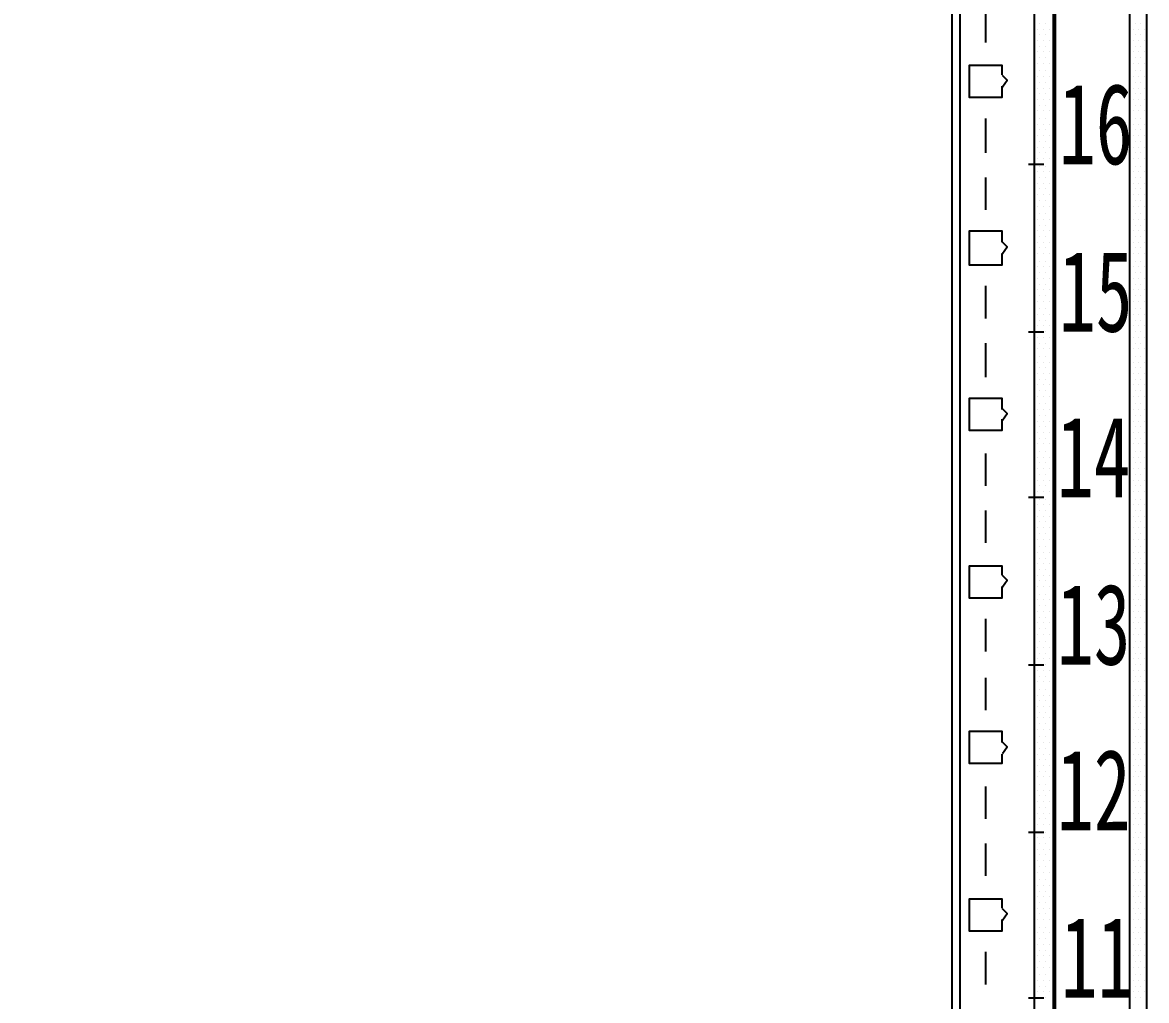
# Model space of a CAD drawing. Header units: metres. Extents: x 17 to 1264, y 17 to 859.
# Drawn here: x 245.3 to 330.3, y 224.6 to 298.6 of the extents above; entities that cross this region are included whole.
import ezdxf

# ---------------------------------------------------------------- set-up
doc = ezdxf.new("R2010")
doc.units = ezdxf.units.M
for name, color, linetype in [('LINES', 7, 'Continuous'), ('POLYLINES', 4, 'Continuous'), ('RECTS', 7, 'Continuous'), ('TEXTS', 3, 'Continuous')]:
    doc.layers.add(name, color=color, linetype=linetype)

msp = doc.modelspace()

# ---------------------------------------------------------------- linework, layer by layer
at = {"layer": 'LINES'}
for p, q in [((315.64, 98.64), (315.64, 693.94)), ((318.16, 299.52), (318.16, 297.07)), ((322.27, 298.51), (322.27, 298.51)), ((322.7, 298.51), (322.7, 298.51)), ((323.27, 298.51), (323.27, 298.51)), ((329.03, 298.51), (329.03, 298.51)), ((329.47, 298.51), (329.47, 298.51)), ((329.9, 298.51), (329.9, 298.51)), ((322.12, 298.08), (322.12, 298.08)), ((322.27, 297.65), (322.27, 297.65)), ((322.55, 298.08), (322.55, 298.08)), ((322.7, 297.65), (322.7, 297.65)), ((322.99, 298.08), (322.99, 298.08)), ((323.27, 297.65), (323.27, 297.65)), ((329.03, 297.65), (329.03, 297.65)), ((329.32, 298.08), (329.32, 298.08)), ((329.47, 297.65), (329.47, 297.65)), ((329.75, 298.08), (329.75, 298.08)), ((329.9, 297.65), (329.9, 297.65)), ((330.19, 298.08), (330.19, 298.08)), ((322.12, 297.22), (322.12, 297.22)), ((322.27, 296.78), (322.27, 296.78)), ((322.55, 297.22), (322.55, 297.22)), ((322.7, 296.78), (322.7, 296.78)), ((322.99, 297.22), (322.99, 297.22)), ((323.27, 296.78), (323.27, 296.78)), ((329.03, 296.78), (329.03, 296.78)), ((329.32, 297.22), (329.32, 297.22)), ((329.47, 296.78), (329.47, 296.78)), ((329.75, 297.22), (329.75, 297.22)), ((329.9, 296.78), (329.9, 296.78)), ((330.19, 297.22), (330.19, 297.22)), ((322.12, 296.35), (322.12, 296.35)), ((322.27, 295.92), (322.27, 295.92)), ((322.55, 296.35), (322.55, 296.35)), ((322.7, 295.92), (322.7, 295.92)), ((322.99, 296.35), (322.99, 296.35)), ((323.27, 295.92), (323.27, 295.92)), ((329.03, 295.92), (329.03, 295.92)), ((329.32, 296.35), (329.32, 296.35)), ((329.47, 295.92), (329.47, 295.92)), ((329.75, 296.35), (329.75, 296.35)), ((329.9, 295.92), (329.9, 295.92)), ((330.19, 296.35), (330.19, 296.35)), ((322.12, 295.49), (322.12, 295.49)), ((322.55, 295.49), (322.55, 295.49)), ((322.99, 295.49), (322.99, 295.49)), ((329.32, 295.49), (329.32, 295.49)), ((329.75, 295.49), (329.75, 295.49)), ((330.19, 295.49), (330.19, 295.49)), ((322.12, 294.48), (322.12, 294.48)), ((322.27, 294.91), (322.27, 294.91)), ((322.55, 294.48), (322.55, 294.48)), ((322.7, 294.91), (322.7, 294.91)), ((322.99, 294.48), (322.99, 294.48)), ((323.27, 294.91), (323.27, 294.91)), ((329.03, 294.91), (329.03, 294.91)), ((329.32, 294.48), (329.32, 294.48)), ((329.47, 294.91), (329.47, 294.91)), ((329.75, 294.48), (329.75, 294.48)), ((329.9, 294.91), (329.9, 294.91)), ((330.19, 294.48), (330.19, 294.48)), ((322.12, 293.62), (322.12, 293.62)), ((322.27, 294.05), (322.27, 294.05)), ((322.55, 293.62), (322.55, 293.62)), ((322.7, 294.05), (322.7, 294.05)), ((322.99, 293.62), (322.99, 293.62)), ((323.27, 294.05), (323.27, 294.05)), ((329.03, 294.05), (329.03, 294.05)), ((329.32, 293.62), (329.32, 293.62)), ((329.47, 294.05), (329.47, 294.05)), ((329.75, 293.62), (329.75, 293.62)), ((329.9, 294.05), (329.9, 294.05)), ((330.19, 293.62), (330.19, 293.62)), ((322.12, 292.75), (322.12, 292.75)), ((322.27, 293.18), (322.27, 293.18)), ((322.55, 292.75), (322.55, 292.75)), ((322.7, 293.18), (322.7, 293.18)), ((322.99, 292.75), (322.99, 292.75)), ((323.27, 293.18), (323.27, 293.18)), ((329.03, 293.18), (329.03, 293.18)), ((329.32, 292.75), (329.32, 292.75)), ((329.47, 293.18), (329.47, 293.18)), ((329.75, 292.75), (329.75, 292.75)), ((329.9, 293.18), (329.9, 293.18)), ((330.19, 292.75), (330.19, 292.75)), ((322.12, 291.89), (322.12, 291.89)), ((322.27, 292.32), (322.27, 292.32)), ((322.55, 291.89), (322.55, 291.89)), ((322.7, 292.32), (322.7, 292.32)), ((322.99, 291.89), (322.99, 291.89)), ((323.27, 292.32), (323.27, 292.32)), ((329.03, 292.32), (329.03, 292.32)), ((329.32, 291.89), (329.32, 291.89)), ((329.47, 292.32), (329.47, 292.32)), ((329.75, 291.89), (329.75, 291.89)), ((329.9, 292.32), (329.9, 292.32)), ((330.19, 291.89), (330.19, 291.89)), ((318.16, 291.31), (318.16, 288.72)), ((322.12, 290.88), (322.12, 290.88)), ((322.27, 291.31), (322.27, 291.31)), ((322.55, 290.88), (322.55, 290.88)), ((322.7, 291.31), (322.7, 291.31)), ((322.99, 290.88), (322.99, 290.88)), ((323.27, 291.31), (323.27, 291.31)), ((329.03, 291.31), (329.03, 291.31)), ((329.32, 290.88), (329.32, 290.88)), ((329.47, 291.31), (329.47, 291.31)), ((329.75, 290.88), (329.75, 290.88)), ((329.9, 291.31), (329.9, 291.31)), ((330.19, 290.88), (330.19, 290.88)), ((322.12, 290.02), (322.12, 290.02)), ((322.27, 290.45), (322.27, 290.45)), ((322.55, 290.02), (322.55, 290.02)), ((322.7, 290.45), (322.7, 290.45)), ((322.99, 290.02), (322.99, 290.02)), ((323.27, 290.45), (323.27, 290.45)), ((329.03, 290.45), (329.03, 290.45)), ((329.32, 290.02), (329.32, 290.02)), ((329.47, 290.45), (329.47, 290.45)), ((329.75, 290.02), (329.75, 290.02)), ((329.9, 290.45), (329.9, 290.45)), ((330.19, 290.02), (330.19, 290.02)), ((322.12, 289.15), (322.12, 289.15)), ((322.27, 289.58), (322.27, 289.58)), ((322.55, 289.15), (322.55, 289.15)), ((322.7, 289.58), (322.7, 289.58)), ((322.99, 289.15), (322.99, 289.15)), ((323.27, 289.58), (323.27, 289.58)), ((329.03, 289.58), (329.03, 289.58)), ((329.32, 289.15), (329.32, 289.15)), ((329.47, 289.58), (329.47, 289.58)), ((329.75, 289.15), (329.75, 289.15)), ((329.9, 289.58), (329.9, 289.58)), ((330.19, 289.15), (330.19, 289.15)), ((322.12, 288.29), (322.12, 288.29)), ((322.27, 288.72), (322.27, 288.72)), ((322.55, 288.29), (322.55, 288.29)), ((322.7, 288.72), (322.7, 288.72)), ((322.99, 288.29), (322.99, 288.29)), ((323.27, 288.72), (323.27, 288.72)), ((329.03, 288.72), (329.03, 288.72)), ((329.32, 288.29), (329.32, 288.29)), ((329.47, 288.72), (329.47, 288.72)), ((329.75, 288.29), (329.75, 288.29)), ((329.9, 288.72), (329.9, 288.72)), ((330.19, 288.29), (330.19, 288.29)), ((321.4, 287.86), (322.55, 287.86)), ((322.27, 287.71), (322.27, 287.71)), ((322.7, 287.71), (322.7, 287.71)), ((323.27, 287.71), (323.27, 287.71)), ((329.03, 287.71), (329.03, 287.71)), ((329.47, 287.71), (329.47, 287.71)), ((329.9, 287.71), (329.9, 287.71)), ((318.16, 286.85), (318.16, 284.4)), ((322.12, 287.28), (322.12, 287.28)), ((322.27, 286.85), (322.27, 286.85)), ((322.55, 287.28), (322.55, 287.28)), ((322.7, 286.85), (322.7, 286.85)), ((322.99, 287.28), (322.99, 287.28)), ((323.27, 286.85), (323.27, 286.85)), ((329.03, 286.85), (329.03, 286.85)), ((329.32, 287.28), (329.32, 287.28)), ((329.47, 286.85), (329.47, 286.85)), ((329.75, 287.28), (329.75, 287.28)), ((329.9, 286.85), (329.9, 286.85)), ((330.19, 287.28), (330.19, 287.28)), ((322.12, 286.42), (322.12, 286.42)), ((322.27, 285.98), (322.27, 285.98)), ((322.55, 286.42), (322.55, 286.42)), ((322.7, 285.98), (322.7, 285.98)), ((322.99, 286.42), (322.99, 286.42)), ((323.27, 285.98), (323.27, 285.98)), ((329.03, 285.98), (329.03, 285.98)), ((329.32, 286.42), (329.32, 286.42)), ((329.47, 285.98), (329.47, 285.98)), ((329.75, 286.42), (329.75, 286.42)), ((329.9, 285.98), (329.9, 285.98)), ((330.19, 286.42), (330.19, 286.42)), ((322.12, 285.55), (322.12, 285.55)), ((322.27, 285.12), (322.27, 285.12)), ((322.55, 285.55), (322.55, 285.55)), ((322.7, 285.12), (322.7, 285.12)), ((322.99, 285.55), (322.99, 285.55)), ((323.27, 285.12), (323.27, 285.12)), ((329.03, 285.12), (329.03, 285.12)), ((329.32, 285.55), (329.32, 285.55)), ((329.47, 285.12), (329.47, 285.12)), ((329.75, 285.55), (329.75, 285.55)), ((329.9, 285.12), (329.9, 285.12)), ((330.19, 285.55), (330.19, 285.55)), ((322.12, 284.69), (322.12, 284.69)), ((322.27, 284.11), (322.27, 284.11)), ((322.55, 284.69), (322.55, 284.69)), ((322.7, 284.11), (322.7, 284.11)), ((322.99, 284.69), (322.99, 284.69)), ((323.27, 284.11), (323.27, 284.11)), ((329.03, 284.11), (329.03, 284.11)), ((329.32, 284.69), (329.32, 284.69)), ((329.47, 284.11), (329.47, 284.11)), ((329.75, 284.69), (329.75, 284.69)), ((329.9, 284.11), (329.9, 284.11)), ((330.19, 284.69), (330.19, 284.69)), ((322.12, 283.68), (322.12, 283.68)), ((322.27, 283.25), (322.27, 283.25)), ((322.55, 283.68), (322.55, 283.68)), ((322.7, 283.25), (322.7, 283.25)), ((322.99, 283.68), (322.99, 283.68)), ((323.27, 283.25), (323.27, 283.25)), ((329.03, 283.25), (329.03, 283.25)), ((329.32, 283.68), (329.32, 283.68)), ((329.47, 283.25), (329.47, 283.25)), ((329.75, 283.68), (329.75, 283.68)), ((329.9, 283.25), (329.9, 283.25)), ((330.19, 283.68), (330.19, 283.68)), ((322.12, 282.82), (322.12, 282.82)), ((322.27, 282.38), (322.27, 282.38)), ((322.55, 282.82), (322.55, 282.82)), ((322.7, 282.38), (322.7, 282.38)), ((322.99, 282.82), (322.99, 282.82)), ((323.27, 282.38), (323.27, 282.38)), ((329.03, 282.38), (329.03, 282.38)), ((329.32, 282.82), (329.32, 282.82)), ((329.47, 282.38), (329.47, 282.38)), ((329.75, 282.82), (329.75, 282.82)), ((329.9, 282.38), (329.9, 282.38)), ((330.19, 282.82), (330.19, 282.82)), ((322.12, 281.95), (322.12, 281.95)), ((322.27, 281.52), (322.27, 281.52)), ((322.55, 281.95), (322.55, 281.95)), ((322.7, 281.52), (322.7, 281.52)), ((322.99, 281.95), (322.99, 281.95)), ((323.27, 281.52), (323.27, 281.52)), ((329.03, 281.52), (329.03, 281.52)), ((329.32, 281.95), (329.32, 281.95)), ((329.47, 281.52), (329.47, 281.52)), ((329.75, 281.95), (329.75, 281.95)), ((329.9, 281.52), (329.9, 281.52)), ((330.19, 281.95), (330.19, 281.95)), ((322.12, 281.09), (322.12, 281.09)), ((322.55, 281.09), (322.55, 281.09)), ((322.99, 281.09), (322.99, 281.09)), ((329.32, 281.09), (329.32, 281.09)), ((329.75, 281.09), (329.75, 281.09)), ((330.19, 281.09), (330.19, 281.09)), ((322.12, 280.08), (322.12, 280.08)), ((322.27, 280.51), (322.27, 280.51)), ((322.55, 280.08), (322.55, 280.08)), ((322.7, 280.51), (322.7, 280.51)), ((322.99, 280.08), (322.99, 280.08)), ((323.27, 280.51), (323.27, 280.51)), ((329.03, 280.51), (329.03, 280.51)), ((329.32, 280.08), (329.32, 280.08)), ((329.47, 280.51), (329.47, 280.51)), ((329.75, 280.08), (329.75, 280.08)), ((329.9, 280.51), (329.9, 280.51)), ((330.19, 280.08), (330.19, 280.08)), ((322.12, 279.22), (322.12, 279.22)), ((322.27, 279.65), (322.27, 279.65)), ((322.55, 279.22), (322.55, 279.22)), ((322.7, 279.65), (322.7, 279.65)), ((322.99, 279.22), (322.99, 279.22)), ((323.27, 279.65), (323.27, 279.65)), ((329.03, 279.65), (329.03, 279.65)), ((329.32, 279.22), (329.32, 279.22)), ((329.47, 279.65), (329.47, 279.65)), ((329.75, 279.22), (329.75, 279.22)), ((329.9, 279.65), (329.9, 279.65)), ((330.19, 279.22), (330.19, 279.22)), ((318.16, 278.64), (318.16, 276.19)), ((322.12, 278.35), (322.12, 278.35)), ((322.27, 278.78), (322.27, 278.78)), ((322.55, 278.35), (322.55, 278.35)), ((322.7, 278.78), (322.7, 278.78)), ((322.99, 278.35), (322.99, 278.35)), ((323.27, 278.78), (323.27, 278.78)), ((329.03, 278.78), (329.03, 278.78)), ((329.32, 278.35), (329.32, 278.35)), ((329.47, 278.78), (329.47, 278.78)), ((329.75, 278.35), (329.75, 278.35)), ((329.9, 278.78), (329.9, 278.78)), ((330.19, 278.35), (330.19, 278.35)), ((322.12, 277.49), (322.12, 277.49)), ((322.27, 277.92), (322.27, 277.92)), ((322.55, 277.49), (322.55, 277.49)), ((322.7, 277.92), (322.7, 277.92)), ((322.99, 277.49), (322.99, 277.49)), ((323.27, 277.92), (323.27, 277.92)), ((329.03, 277.92), (329.03, 277.92)), ((329.32, 277.49), (329.32, 277.49)), ((329.47, 277.92), (329.47, 277.92)), ((329.75, 277.49), (329.75, 277.49)), ((329.9, 277.92), (329.9, 277.92)), ((330.19, 277.49), (330.19, 277.49)), ((322.12, 276.48), (322.12, 276.48)), ((322.27, 276.91), (322.27, 276.91)), ((322.55, 276.48), (322.55, 276.48)), ((322.7, 276.91), (322.7, 276.91)), ((322.99, 276.48), (322.99, 276.48)), ((323.27, 276.91), (323.27, 276.91)), ((329.03, 276.91), (329.03, 276.91)), ((329.32, 276.48), (329.32, 276.48)), ((329.47, 276.91), (329.47, 276.91)), ((329.75, 276.48), (329.75, 276.48)), ((329.9, 276.91), (329.9, 276.91)), ((330.19, 276.48), (330.19, 276.48)), ((322.12, 275.62), (322.12, 275.62)), ((322.27, 276.05), (322.27, 276.05)), ((322.55, 275.62), (322.55, 275.62)), ((322.7, 276.05), (322.7, 276.05)), ((322.99, 275.62), (322.99, 275.62)), ((323.27, 276.05), (323.27, 276.05)), ((329.03, 276.05), (329.03, 276.05)), ((329.32, 275.62), (329.32, 275.62)), ((329.47, 276.05), (329.47, 276.05)), ((329.75, 275.62), (329.75, 275.62)), ((329.9, 276.05), (329.9, 276.05)), ((330.19, 275.62), (330.19, 275.62)), ((321.4, 275.18), (322.55, 275.18)), ((322.12, 274.75), (322.12, 274.75)), ((322.27, 275.18), (322.27, 275.18)), ((322.55, 274.75), (322.55, 274.75)), ((322.7, 275.18), (322.7, 275.18)), ((322.99, 274.75), (322.99, 274.75)), ((323.27, 275.18), (323.27, 275.18)), ((329.03, 275.18), (329.03, 275.18)), ((329.32, 274.75), (329.32, 274.75)), ((329.47, 275.18), (329.47, 275.18)), ((329.75, 274.75), (329.75, 274.75)), ((329.9, 275.18), (329.9, 275.18)), ((330.19, 274.75), (330.19, 274.75)), ((318.16, 274.32), (318.16, 271.73)), ((322.12, 273.89), (322.12, 273.89)), ((322.27, 274.32), (322.27, 274.32)), ((322.55, 273.89), (322.55, 273.89)), ((322.7, 274.32), (322.7, 274.32)), ((322.99, 273.89), (322.99, 273.89)), ((323.27, 274.32), (323.27, 274.32)), ((329.03, 274.32), (329.03, 274.32)), ((329.32, 273.89), (329.32, 273.89)), ((329.47, 274.32), (329.47, 274.32)), ((329.75, 273.89), (329.75, 273.89)), ((329.9, 274.32), (329.9, 274.32)), ((330.19, 273.89), (330.19, 273.89)), ((322.27, 273.31), (322.27, 273.31)), ((322.7, 273.31), (322.7, 273.31)), ((323.27, 273.31), (323.27, 273.31)), ((329.03, 273.31), (329.03, 273.31)), ((329.47, 273.31), (329.47, 273.31)), ((329.9, 273.31), (329.9, 273.31)), ((322.12, 272.88), (322.12, 272.88)), ((322.27, 272.45), (322.27, 272.45)), ((322.55, 272.88), (322.55, 272.88)), ((322.7, 272.45), (322.7, 272.45)), ((322.99, 272.88), (322.99, 272.88)), ((323.27, 272.45), (323.27, 272.45)), ((329.03, 272.45), (329.03, 272.45)), ((329.32, 272.88), (329.32, 272.88)), ((329.47, 272.45), (329.47, 272.45)), ((329.75, 272.88), (329.75, 272.88)), ((329.9, 272.45), (329.9, 272.45)), ((330.19, 272.88), (330.19, 272.88)), ((322.12, 272.02), (322.12, 272.02)), ((322.27, 271.58), (322.27, 271.58)), ((322.55, 272.02), (322.55, 272.02)), ((322.7, 271.58), (322.7, 271.58)), ((322.99, 272.02), (322.99, 272.02)), ((323.27, 271.58), (323.27, 271.58)), ((329.03, 271.58), (329.03, 271.58)), ((329.32, 272.02), (329.32, 272.02)), ((329.47, 271.58), (329.47, 271.58)), ((329.75, 272.02), (329.75, 272.02)), ((329.9, 271.58), (329.9, 271.58)), ((330.19, 272.02), (330.19, 272.02)), ((322.12, 271.15), (322.12, 271.15)), ((322.27, 270.72), (322.27, 270.72)), ((322.55, 271.15), (322.55, 271.15)), ((322.7, 270.72), (322.7, 270.72)), ((322.99, 271.15), (322.99, 271.15)), ((323.27, 270.72), (323.27, 270.72)), ((329.03, 270.72), (329.03, 270.72)), ((329.32, 271.15), (329.32, 271.15)), ((329.47, 270.72), (329.47, 270.72)), ((329.75, 271.15), (329.75, 271.15)), ((329.9, 270.72), (329.9, 270.72)), ((330.19, 271.15), (330.19, 271.15)), ((322.12, 270.29), (322.12, 270.29)), ((322.27, 269.71), (322.27, 269.71)), ((322.55, 270.29), (322.55, 270.29)), ((322.7, 269.71), (322.7, 269.71)), ((322.99, 270.29), (322.99, 270.29)), ((323.27, 269.71), (323.27, 269.71)), ((329.03, 269.71), (329.03, 269.71)), ((329.32, 270.29), (329.32, 270.29)), ((329.47, 269.71), (329.47, 269.71)), ((329.75, 270.29), (329.75, 270.29)), ((329.9, 269.71), (329.9, 269.71)), ((330.19, 270.29), (330.19, 270.29)), ((322.12, 269.28), (322.12, 269.28)), ((322.27, 268.85), (322.27, 268.85)), ((322.55, 269.28), (322.55, 269.28)), ((322.7, 268.85), (322.7, 268.85)), ((322.99, 269.28), (322.99, 269.28)), ((323.27, 268.85), (323.27, 268.85)), ((329.03, 268.85), (329.03, 268.85)), ((329.32, 269.28), (329.32, 269.28)), ((329.47, 268.85), (329.47, 268.85)), ((329.75, 269.28), (329.75, 269.28)), ((329.9, 268.85), (329.9, 268.85)), ((330.19, 269.28), (330.19, 269.28)), ((322.12, 268.42), (322.12, 268.42)), ((322.27, 267.98), (322.27, 267.98)), ((322.55, 268.42), (322.55, 268.42)), ((322.7, 267.98), (322.7, 267.98)), ((322.99, 268.42), (322.99, 268.42)), ((323.27, 267.98), (323.27, 267.98)), ((329.03, 267.98), (329.03, 267.98)), ((329.32, 268.42), (329.32, 268.42)), ((329.47, 267.98), (329.47, 267.98)), ((329.75, 268.42), (329.75, 268.42)), ((329.9, 267.98), (329.9, 267.98)), ((330.19, 268.42), (330.19, 268.42)), ((322.12, 267.55), (322.12, 267.55)), ((322.27, 267.12), (322.27, 267.12)), ((322.55, 267.55), (322.55, 267.55)), ((322.7, 267.12), (322.7, 267.12)), ((322.99, 267.55), (322.99, 267.55)), ((323.27, 267.12), (323.27, 267.12)), ((329.03, 267.12), (329.03, 267.12)), ((329.32, 267.55), (329.32, 267.55)), ((329.47, 267.12), (329.47, 267.12)), ((329.75, 267.55), (329.75, 267.55)), ((329.9, 267.12), (329.9, 267.12)), ((330.19, 267.55), (330.19, 267.55)), ((322.12, 266.69), (322.12, 266.69)), ((322.55, 266.69), (322.55, 266.69)), ((322.99, 266.69), (322.99, 266.69)), ((329.32, 266.69), (329.32, 266.69)), ((329.75, 266.69), (329.75, 266.69)), ((330.19, 266.69), (330.19, 266.69)), ((318.16, 265.97), (318.16, 263.52)), ((322.12, 265.68), (322.12, 265.68)), ((322.27, 266.11), (322.27, 266.11)), ((322.55, 265.68), (322.55, 265.68)), ((322.7, 266.11), (322.7, 266.11)), ((322.99, 265.68), (322.99, 265.68)), ((323.27, 266.11), (323.27, 266.11)), ((329.03, 266.11), (329.03, 266.11)), ((329.32, 265.68), (329.32, 265.68)), ((329.47, 266.11), (329.47, 266.11)), ((329.75, 265.68), (329.75, 265.68)), ((329.9, 266.11), (329.9, 266.11)), ((330.19, 265.68), (330.19, 265.68)), ((322.12, 264.82), (322.12, 264.82)), ((322.27, 265.25), (322.27, 265.25)), ((322.55, 264.82), (322.55, 264.82)), ((322.7, 265.25), (322.7, 265.25)), ((322.99, 264.82), (322.99, 264.82)), ((323.27, 265.25), (323.27, 265.25)), ((329.03, 265.25), (329.03, 265.25)), ((329.32, 264.82), (329.32, 264.82)), ((329.47, 265.25), (329.47, 265.25)), ((329.75, 264.82), (329.75, 264.82)), ((329.9, 265.25), (329.9, 265.25)), ((330.19, 264.82), (330.19, 264.82)), ((322.12, 263.95), (322.12, 263.95)), ((322.27, 264.38), (322.27, 264.38)), ((322.55, 263.95), (322.55, 263.95)), ((322.7, 264.38), (322.7, 264.38)), ((322.99, 263.95), (322.99, 263.95)), ((323.27, 264.38), (323.27, 264.38)), ((329.03, 264.38), (329.03, 264.38)), ((329.32, 263.95), (329.32, 263.95)), ((329.47, 264.38), (329.47, 264.38)), ((329.75, 263.95), (329.75, 263.95)), ((329.9, 264.38), (329.9, 264.38)), ((330.19, 263.95), (330.19, 263.95)), ((322.12, 263.09), (322.12, 263.09)), ((322.27, 263.52), (322.27, 263.52)), ((322.55, 263.09), (322.55, 263.09)), ((322.7, 263.52), (322.7, 263.52)), ((322.99, 263.09), (322.99, 263.09)), ((323.27, 263.52), (323.27, 263.52)), ((329.03, 263.52), (329.03, 263.52)), ((329.32, 263.09), (329.32, 263.09)), ((329.47, 263.52), (329.47, 263.52)), ((329.75, 263.09), (329.75, 263.09)), ((329.9, 263.52), (329.9, 263.52)), ((330.19, 263.09), (330.19, 263.09)), ((321.4, 262.66), (322.55, 262.66)), ((322.12, 262.08), (322.12, 262.08)), ((322.27, 262.51), (322.27, 262.51)), ((322.55, 262.08), (322.55, 262.08)), ((322.7, 262.51), (322.7, 262.51)), ((322.99, 262.08), (322.99, 262.08)), ((323.27, 262.51), (323.27, 262.51)), ((329.03, 262.51), (329.03, 262.51)), ((329.32, 262.08), (329.32, 262.08)), ((329.47, 262.51), (329.47, 262.51)), ((329.75, 262.08), (329.75, 262.08)), ((329.9, 262.51), (329.9, 262.51)), ((330.19, 262.08), (330.19, 262.08)), ((318.16, 261.65), (318.16, 259.2)), ((322.12, 261.22), (322.12, 261.22)), ((322.27, 261.65), (322.27, 261.65)), ((322.55, 261.22), (322.55, 261.22)), ((322.7, 261.65), (322.7, 261.65)), ((322.99, 261.22), (322.99, 261.22)), ((323.27, 261.65), (323.27, 261.65)), ((329.03, 261.65), (329.03, 261.65)), ((329.32, 261.22), (329.32, 261.22)), ((329.47, 261.65), (329.47, 261.65)), ((329.75, 261.22), (329.75, 261.22)), ((329.9, 261.65), (329.9, 261.65)), ((330.19, 261.22), (330.19, 261.22)), ((322.12, 260.35), (322.12, 260.35)), ((322.27, 260.78), (322.27, 260.78)), ((322.55, 260.35), (322.55, 260.35)), ((322.7, 260.78), (322.7, 260.78)), ((322.99, 260.35), (322.99, 260.35)), ((323.27, 260.78), (323.27, 260.78)), ((329.03, 260.78), (329.03, 260.78)), ((329.32, 260.35), (329.32, 260.35)), ((329.47, 260.78), (329.47, 260.78)), ((329.75, 260.35), (329.75, 260.35)), ((329.9, 260.78), (329.9, 260.78)), ((330.19, 260.35), (330.19, 260.35)), ((322.12, 259.49), (322.12, 259.49)), ((322.27, 259.92), (322.27, 259.92)), ((322.55, 259.49), (322.55, 259.49)), ((322.7, 259.92), (322.7, 259.92)), ((322.99, 259.49), (322.99, 259.49)), ((323.27, 259.92), (323.27, 259.92)), ((329.03, 259.92), (329.03, 259.92)), ((329.32, 259.49), (329.32, 259.49)), ((329.47, 259.92), (329.47, 259.92)), ((329.75, 259.49), (329.75, 259.49)), ((329.9, 259.92), (329.9, 259.92)), ((330.19, 259.49), (330.19, 259.49)), ((322.27, 258.91), (322.27, 258.91)), ((322.7, 258.91), (322.7, 258.91)), ((323.27, 258.91), (323.27, 258.91)), ((329.03, 258.91), (329.03, 258.91)), ((329.47, 258.91), (329.47, 258.91)), ((329.9, 258.91), (329.9, 258.91)), ((322.12, 258.48), (322.12, 258.48)), ((322.27, 258.05), (322.27, 258.05)), ((322.55, 258.48), (322.55, 258.48)), ((322.7, 258.05), (322.7, 258.05)), ((322.99, 258.48), (322.99, 258.48)), ((323.27, 258.05), (323.27, 258.05)), ((329.03, 258.05), (329.03, 258.05)), ((329.32, 258.48), (329.32, 258.48)), ((329.47, 258.05), (329.47, 258.05)), ((329.75, 258.48), (329.75, 258.48)), ((329.9, 258.05), (329.9, 258.05)), ((330.19, 258.48), (330.19, 258.48)), ((322.12, 257.62), (322.12, 257.62)), ((322.27, 257.18), (322.27, 257.18)), ((322.55, 257.62), (322.55, 257.62)), ((322.7, 257.18), (322.7, 257.18)), ((322.99, 257.62), (322.99, 257.62)), ((323.27, 257.18), (323.27, 257.18)), ((329.03, 257.18), (329.03, 257.18)), ((329.32, 257.62), (329.32, 257.62)), ((329.47, 257.18), (329.47, 257.18)), ((329.75, 257.62), (329.75, 257.62)), ((329.9, 257.18), (329.9, 257.18)), ((330.19, 257.62), (330.19, 257.62)), ((322.12, 256.75), (322.12, 256.75)), ((322.27, 256.32), (322.27, 256.32)), ((322.55, 256.75), (322.55, 256.75)), ((322.7, 256.32), (322.7, 256.32)), ((322.99, 256.75), (322.99, 256.75)), ((323.27, 256.32), (323.27, 256.32)), ((329.03, 256.32), (329.03, 256.32)), ((329.32, 256.75), (329.32, 256.75)), ((329.47, 256.32), (329.47, 256.32)), ((329.75, 256.75), (329.75, 256.75)), ((329.9, 256.32), (329.9, 256.32)), ((330.19, 256.75), (330.19, 256.75)), ((322.12, 255.89), (322.12, 255.89)), ((322.27, 255.31), (322.27, 255.31)), ((322.55, 255.89), (322.55, 255.89)), ((322.7, 255.31), (322.7, 255.31)), ((322.99, 255.89), (322.99, 255.89)), ((323.27, 255.31), (323.27, 255.31)), ((329.03, 255.31), (329.03, 255.31)), ((329.32, 255.89), (329.32, 255.89)), ((329.47, 255.31), (329.47, 255.31)), ((329.75, 255.89), (329.75, 255.89)), ((329.9, 255.31), (329.9, 255.31)), ((330.19, 255.89), (330.19, 255.89)), ((322.12, 254.88), (322.12, 254.88)), ((322.27, 254.45), (322.27, 254.45)), ((322.55, 254.88), (322.55, 254.88)), ((322.7, 254.45), (322.7, 254.45)), ((322.99, 254.88), (322.99, 254.88)), ((323.27, 254.45), (323.27, 254.45)), ((329.03, 254.45), (329.03, 254.45)), ((329.32, 254.88), (329.32, 254.88)), ((329.47, 254.45), (329.47, 254.45)), ((329.75, 254.88), (329.75, 254.88)), ((329.9, 254.45), (329.9, 254.45)), ((330.19, 254.88), (330.19, 254.88)), ((318.16, 253.44), (318.16, 250.99)), ((322.12, 254.02), (322.12, 254.02)), ((322.27, 253.58), (322.27, 253.58)), ((322.55, 254.02), (322.55, 254.02)), ((322.7, 253.58), (322.7, 253.58)), ((322.99, 254.02), (322.99, 254.02)), ((323.27, 253.58), (323.27, 253.58)), ((329.03, 253.58), (329.03, 253.58)), ((329.32, 254.02), (329.32, 254.02)), ((329.47, 253.58), (329.47, 253.58)), ((329.75, 254.02), (329.75, 254.02)), ((329.9, 253.58), (329.9, 253.58)), ((330.19, 254.02), (330.19, 254.02)), ((322.12, 253.15), (322.12, 253.15)), ((322.27, 252.72), (322.27, 252.72)), ((322.55, 253.15), (322.55, 253.15)), ((322.7, 252.72), (322.7, 252.72)), ((322.99, 253.15), (322.99, 253.15)), ((323.27, 252.72), (323.27, 252.72)), ((329.03, 252.72), (329.03, 252.72)), ((329.32, 253.15), (329.32, 253.15)), ((329.47, 252.72), (329.47, 252.72)), ((329.75, 253.15), (329.75, 253.15)), ((329.9, 252.72), (329.9, 252.72)), ((330.19, 253.15), (330.19, 253.15)), ((322.12, 252.29), (322.12, 252.29)), ((322.27, 251.71), (322.27, 251.71)), ((322.55, 252.29), (322.55, 252.29)), ((322.7, 251.71), (322.7, 251.71)), ((322.99, 252.29), (322.99, 252.29)), ((323.27, 251.71), (323.27, 251.71)), ((329.03, 251.71), (329.03, 251.71)), ((329.32, 252.29), (329.32, 252.29)), ((329.47, 251.71), (329.47, 251.71)), ((329.75, 252.29), (329.75, 252.29)), ((329.9, 251.71), (329.9, 251.71)), ((330.19, 252.29), (330.19, 252.29)), ((322.12, 251.28), (322.12, 251.28)), ((322.27, 250.85), (322.27, 250.85)), ((322.55, 251.28), (322.55, 251.28)), ((322.7, 250.85), (322.7, 250.85)), ((322.99, 251.28), (322.99, 251.28)), ((323.27, 250.85), (323.27, 250.85)), ((329.03, 250.85), (329.03, 250.85)), ((329.32, 251.28), (329.32, 251.28)), ((329.47, 250.85), (329.47, 250.85)), ((329.75, 251.28), (329.75, 251.28)), ((329.9, 250.85), (329.9, 250.85)), ((330.19, 251.28), (330.19, 251.28)), ((322.12, 250.42), (322.12, 250.42)), ((322.55, 250.42), (322.55, 250.42)), ((322.99, 250.42), (322.99, 250.42)), ((329.32, 250.42), (329.32, 250.42)), ((329.75, 250.42), (329.75, 250.42)), ((330.19, 250.42), (330.19, 250.42)), ((321.4, 249.98), (322.55, 249.98)), ((322.12, 249.55), (322.12, 249.55)), ((322.27, 249.98), (322.27, 249.98)), ((322.55, 249.55), (322.55, 249.55)), ((322.7, 249.98), (322.7, 249.98)), ((322.99, 249.55), (322.99, 249.55)), ((323.27, 249.98), (323.27, 249.98)), ((329.03, 249.98), (329.03, 249.98)), ((329.32, 249.55), (329.32, 249.55)), ((329.47, 249.98), (329.47, 249.98)), ((329.75, 249.55), (329.75, 249.55)), ((329.9, 249.98), (329.9, 249.98)), ((330.19, 249.55), (330.19, 249.55)), ((318.16, 248.98), (318.16, 246.53)), ((322.12, 248.69), (322.12, 248.69)), ((322.27, 249.12), (322.27, 249.12)), ((322.55, 248.69), (322.55, 248.69)), ((322.7, 249.12), (322.7, 249.12)), ((322.99, 248.69), (322.99, 248.69)), ((323.27, 249.12), (323.27, 249.12)), ((329.03, 249.12), (329.03, 249.12)), ((329.32, 248.69), (329.32, 248.69)), ((329.47, 249.12), (329.47, 249.12)), ((329.75, 248.69), (329.75, 248.69)), ((329.9, 249.12), (329.9, 249.12)), ((330.19, 248.69), (330.19, 248.69)), ((322.12, 247.68), (322.12, 247.68)), ((322.27, 248.11), (322.27, 248.11)), ((322.55, 247.68), (322.55, 247.68)), ((322.7, 248.11), (322.7, 248.11)), ((322.99, 247.68), (322.99, 247.68)), ((323.27, 248.11), (323.27, 248.11)), ((329.03, 248.11), (329.03, 248.11)), ((329.32, 247.68), (329.32, 247.68)), ((329.47, 248.11), (329.47, 248.11)), ((329.75, 247.68), (329.75, 247.68)), ((329.9, 248.11), (329.9, 248.11)), ((330.19, 247.68), (330.19, 247.68)), ((322.12, 246.82), (322.12, 246.82)), ((322.27, 247.25), (322.27, 247.25)), ((322.55, 246.82), (322.55, 246.82)), ((322.7, 247.25), (322.7, 247.25)), ((322.99, 246.82), (322.99, 246.82)), ((323.27, 247.25), (323.27, 247.25)), ((329.03, 247.25), (329.03, 247.25)), ((329.32, 246.82), (329.32, 246.82)), ((329.47, 247.25), (329.47, 247.25)), ((329.75, 246.82), (329.75, 246.82)), ((329.9, 247.25), (329.9, 247.25)), ((330.19, 246.82), (330.19, 246.82)), ((322.12, 245.95), (322.12, 245.95)), ((322.27, 246.38), (322.27, 246.38)), ((322.55, 245.95), (322.55, 245.95)), ((322.7, 246.38), (322.7, 246.38)), ((322.99, 245.95), (322.99, 245.95)), ((323.27, 246.38), (323.27, 246.38)), ((329.03, 246.38), (329.03, 246.38)), ((329.32, 245.95), (329.32, 245.95)), ((329.47, 246.38), (329.47, 246.38)), ((329.75, 245.95), (329.75, 245.95)), ((329.9, 246.38), (329.9, 246.38)), ((330.19, 245.95), (330.19, 245.95)), ((322.12, 245.09), (322.12, 245.09)), ((322.27, 245.52), (322.27, 245.52)), ((322.55, 245.09), (322.55, 245.09)), ((322.7, 245.52), (322.7, 245.52)), ((322.99, 245.09), (322.99, 245.09)), ((323.27, 245.52), (323.27, 245.52)), ((329.03, 245.52), (329.03, 245.52)), ((329.32, 245.09), (329.32, 245.09)), ((329.47, 245.52), (329.47, 245.52)), ((329.75, 245.09), (329.75, 245.09)), ((329.9, 245.52), (329.9, 245.52)), ((330.19, 245.09), (330.19, 245.09)), ((322.12, 244.08), (322.12, 244.08)), ((322.27, 244.51), (322.27, 244.51)), ((322.55, 244.08), (322.55, 244.08)), ((322.7, 244.51), (322.7, 244.51)), ((322.99, 244.08), (322.99, 244.08)), ((323.27, 244.51), (323.27, 244.51)), ((329.03, 244.51), (329.03, 244.51)), ((329.32, 244.08), (329.32, 244.08)), ((329.47, 244.51), (329.47, 244.51)), ((329.75, 244.08), (329.75, 244.08)), ((329.9, 244.51), (329.9, 244.51)), ((330.19, 244.08), (330.19, 244.08)), ((322.12, 243.22), (322.12, 243.22)), ((322.27, 243.65), (322.27, 243.65)), ((322.55, 243.22), (322.55, 243.22)), ((322.7, 243.65), (322.7, 243.65)), ((322.99, 243.22), (322.99, 243.22)), ((323.27, 243.65), (323.27, 243.65)), ((329.03, 243.65), (329.03, 243.65)), ((329.32, 243.22), (329.32, 243.22)), ((329.47, 243.65), (329.47, 243.65)), ((329.75, 243.22), (329.75, 243.22)), ((329.9, 243.65), (329.9, 243.65)), ((330.19, 243.22), (330.19, 243.22)), ((322.12, 242.35), (322.12, 242.35)), ((322.27, 242.78), (322.27, 242.78)), ((322.55, 242.35), (322.55, 242.35)), ((322.7, 242.78), (322.7, 242.78)), ((322.99, 242.35), (322.99, 242.35)), ((323.27, 242.78), (323.27, 242.78)), ((329.03, 242.78), (329.03, 242.78)), ((329.32, 242.35), (329.32, 242.35)), ((329.47, 242.78), (329.47, 242.78)), ((329.75, 242.35), (329.75, 242.35)), ((329.9, 242.78), (329.9, 242.78)), ((330.19, 242.35), (330.19, 242.35)), ((322.12, 241.49), (322.12, 241.49)), ((322.27, 241.92), (322.27, 241.92)), ((322.55, 241.49), (322.55, 241.49)), ((322.7, 241.92), (322.7, 241.92)), ((322.99, 241.49), (322.99, 241.49)), ((323.27, 241.92), (323.27, 241.92)), ((329.03, 241.92), (329.03, 241.92)), ((329.32, 241.49), (329.32, 241.49)), ((329.47, 241.92), (329.47, 241.92)), ((329.75, 241.49), (329.75, 241.49)), ((329.9, 241.92), (329.9, 241.92)), ((330.19, 241.49), (330.19, 241.49)), ((318.16, 240.77), (318.16, 238.32)), ((322.27, 240.91), (322.27, 240.91)), ((322.7, 240.91), (322.7, 240.91)), ((323.27, 240.91), (323.27, 240.91)), ((329.03, 240.91), (329.03, 240.91)), ((329.47, 240.91), (329.47, 240.91)), ((329.9, 240.91), (329.9, 240.91)), ((322.12, 240.48), (322.12, 240.48)), ((322.27, 240.05), (322.27, 240.05)), ((322.55, 240.48), (322.55, 240.48)), ((322.7, 240.05), (322.7, 240.05)), ((322.99, 240.48), (322.99, 240.48)), ((323.27, 240.05), (323.27, 240.05)), ((329.03, 240.05), (329.03, 240.05)), ((329.32, 240.48), (329.32, 240.48)), ((329.47, 240.05), (329.47, 240.05)), ((329.75, 240.48), (329.75, 240.48)), ((329.9, 240.05), (329.9, 240.05)), ((330.19, 240.48), (330.19, 240.48)), ((322.12, 239.62), (322.12, 239.62)), ((322.27, 239.18), (322.27, 239.18)), ((322.55, 239.62), (322.55, 239.62)), ((322.7, 239.18), (322.7, 239.18)), ((322.99, 239.62), (322.99, 239.62)), ((323.27, 239.18), (323.27, 239.18)), ((329.03, 239.18), (329.03, 239.18)), ((329.32, 239.62), (329.32, 239.62)), ((329.47, 239.18), (329.47, 239.18)), ((329.75, 239.62), (329.75, 239.62)), ((329.9, 239.18), (329.9, 239.18)), ((330.19, 239.62), (330.19, 239.62)), ((322.12, 238.75), (322.12, 238.75)), ((322.27, 238.32), (322.27, 238.32)), ((322.55, 238.75), (322.55, 238.75)), ((322.7, 238.32), (322.7, 238.32)), ((322.99, 238.75), (322.99, 238.75)), ((323.27, 238.32), (323.27, 238.32)), ((329.03, 238.32), (329.03, 238.32)), ((329.32, 238.75), (329.32, 238.75)), ((329.47, 238.32), (329.47, 238.32)), ((329.75, 238.75), (329.75, 238.75)), ((329.9, 238.32), (329.9, 238.32)), ((330.19, 238.75), (330.19, 238.75)), ((321.4, 237.31), (322.55, 237.31)), ((322.12, 237.89), (322.12, 237.89)), ((322.27, 237.31), (322.27, 237.31)), ((322.55, 237.89), (322.55, 237.89)), ((322.7, 237.31), (322.7, 237.31)), ((322.99, 237.89), (322.99, 237.89)), ((323.27, 237.31), (323.27, 237.31)), ((329.03, 237.31), (329.03, 237.31)), ((329.32, 237.89), (329.32, 237.89)), ((329.47, 237.31), (329.47, 237.31)), ((329.75, 237.89), (329.75, 237.89)), ((329.9, 237.31), (329.9, 237.31)), ((330.19, 237.89), (330.19, 237.89)), ((318.16, 236.45), (318.16, 234)), ((322.12, 236.88), (322.12, 236.88)), ((322.27, 236.45), (322.27, 236.45)), ((322.55, 236.88), (322.55, 236.88)), ((322.7, 236.45), (322.7, 236.45)), ((322.99, 236.88), (322.99, 236.88)), ((323.27, 236.45), (323.27, 236.45)), ((329.03, 236.45), (329.03, 236.45)), ((329.32, 236.88), (329.32, 236.88)), ((329.47, 236.45), (329.47, 236.45)), ((329.75, 236.88), (329.75, 236.88)), ((329.9, 236.45), (329.9, 236.45)), ((330.19, 236.88), (330.19, 236.88)), ((322.12, 236.02), (322.12, 236.02)), ((322.27, 235.58), (322.27, 235.58)), ((322.55, 236.02), (322.55, 236.02)), ((322.7, 235.58), (322.7, 235.58)), ((322.99, 236.02), (322.99, 236.02)), ((323.27, 235.58), (323.27, 235.58)), ((329.03, 235.58), (329.03, 235.58)), ((329.32, 236.02), (329.32, 236.02)), ((329.47, 235.58), (329.47, 235.58)), ((329.75, 236.02), (329.75, 236.02)), ((329.9, 235.58), (329.9, 235.58)), ((330.19, 236.02), (330.19, 236.02)), ((322.12, 235.15), (322.12, 235.15)), ((322.27, 234.72), (322.27, 234.72)), ((322.55, 235.15), (322.55, 235.15)), ((322.7, 234.72), (322.7, 234.72)), ((322.99, 235.15), (322.99, 235.15)), ((323.27, 234.72), (323.27, 234.72)), ((329.03, 234.72), (329.03, 234.72)), ((329.32, 235.15), (329.32, 235.15)), ((329.47, 234.72), (329.47, 234.72)), ((329.75, 235.15), (329.75, 235.15)), ((329.9, 234.72), (329.9, 234.72)), ((330.19, 235.15), (330.19, 235.15)), ((322.12, 234.29), (322.12, 234.29)), ((322.55, 234.29), (322.55, 234.29)), ((322.99, 234.29), (322.99, 234.29)), ((329.32, 234.29), (329.32, 234.29)), ((329.75, 234.29), (329.75, 234.29)), ((330.19, 234.29), (330.19, 234.29)), ((322.12, 233.28), (322.12, 233.28)), ((322.27, 233.71), (322.27, 233.71)), ((322.55, 233.28), (322.55, 233.28)), ((322.7, 233.71), (322.7, 233.71)), ((322.99, 233.28), (322.99, 233.28)), ((323.27, 233.71), (323.27, 233.71)), ((329.03, 233.71), (329.03, 233.71)), ((329.32, 233.28), (329.32, 233.28)), ((329.47, 233.71), (329.47, 233.71)), ((329.75, 233.28), (329.75, 233.28)), ((329.9, 233.71), (329.9, 233.71)), ((330.19, 233.28), (330.19, 233.28)), ((322.12, 232.42), (322.12, 232.42)), ((322.27, 232.85), (322.27, 232.85)), ((322.55, 232.42), (322.55, 232.42)), ((322.7, 232.85), (322.7, 232.85)), ((322.99, 232.42), (322.99, 232.42)), ((323.27, 232.85), (323.27, 232.85)), ((329.03, 232.85), (329.03, 232.85)), ((329.32, 232.42), (329.32, 232.42)), ((329.47, 232.85), (329.47, 232.85)), ((329.75, 232.42), (329.75, 232.42)), ((329.9, 232.85), (329.9, 232.85)), ((330.19, 232.42), (330.19, 232.42)), ((322.12, 231.55), (322.12, 231.55)), ((322.27, 231.98), (322.27, 231.98)), ((322.55, 231.55), (322.55, 231.55)), ((322.7, 231.98), (322.7, 231.98)), ((322.99, 231.55), (322.99, 231.55)), ((323.27, 231.98), (323.27, 231.98)), ((329.03, 231.98), (329.03, 231.98)), ((329.32, 231.55), (329.32, 231.55)), ((329.47, 231.98), (329.47, 231.98)), ((329.75, 231.55), (329.75, 231.55)), ((329.9, 231.98), (329.9, 231.98)), ((330.19, 231.55), (330.19, 231.55)), ((322.12, 230.69), (322.12, 230.69)), ((322.27, 231.12), (322.27, 231.12)), ((322.55, 230.69), (322.55, 230.69)), ((322.7, 231.12), (322.7, 231.12)), ((322.99, 230.69), (322.99, 230.69)), ((323.27, 231.12), (323.27, 231.12)), ((329.03, 231.12), (329.03, 231.12)), ((329.32, 230.69), (329.32, 230.69)), ((329.47, 231.12), (329.47, 231.12)), ((329.75, 230.69), (329.75, 230.69)), ((329.9, 231.12), (329.9, 231.12)), ((330.19, 230.69), (330.19, 230.69)), ((322.12, 229.68), (322.12, 229.68)), ((322.27, 230.11), (322.27, 230.11)), ((322.55, 229.68), (322.55, 229.68)), ((322.7, 230.11), (322.7, 230.11)), ((322.99, 229.68), (322.99, 229.68)), ((323.27, 230.11), (323.27, 230.11)), ((329.03, 230.11), (329.03, 230.11)), ((329.32, 229.68), (329.32, 229.68)), ((329.47, 230.11), (329.47, 230.11)), ((329.75, 229.68), (329.75, 229.68)), ((329.9, 230.11), (329.9, 230.11)), ((330.19, 229.68), (330.19, 229.68)), ((322.12, 228.82), (322.12, 228.82)), ((322.27, 229.25), (322.27, 229.25)), ((322.55, 228.82), (322.55, 228.82)), ((322.7, 229.25), (322.7, 229.25)), ((322.99, 228.82), (322.99, 228.82)), ((323.27, 229.25), (323.27, 229.25)), ((329.03, 229.25), (329.03, 229.25)), ((329.32, 228.82), (329.32, 228.82)), ((329.47, 229.25), (329.47, 229.25)), ((329.75, 228.82), (329.75, 228.82)), ((329.9, 229.25), (329.9, 229.25)), ((330.19, 228.82), (330.19, 228.82)), ((318.16, 228.24), (318.16, 225.79)), ((322.12, 227.95), (322.12, 227.95)), ((322.27, 228.38), (322.27, 228.38)), ((322.55, 227.95), (322.55, 227.95)), ((322.7, 228.38), (322.7, 228.38)), ((322.99, 227.95), (322.99, 227.95)), ((323.27, 228.38), (323.27, 228.38)), ((329.03, 228.38), (329.03, 228.38)), ((329.32, 227.95), (329.32, 227.95)), ((329.47, 228.38), (329.47, 228.38)), ((329.75, 227.95), (329.75, 227.95)), ((329.9, 228.38), (329.9, 228.38)), ((330.19, 227.95), (330.19, 227.95)), ((322.12, 227.09), (322.12, 227.09)), ((322.27, 227.52), (322.27, 227.52)), ((322.55, 227.09), (322.55, 227.09)), ((322.7, 227.52), (322.7, 227.52)), ((322.99, 227.09), (322.99, 227.09)), ((323.27, 227.52), (323.27, 227.52)), ((329.03, 227.52), (329.03, 227.52)), ((329.32, 227.09), (329.32, 227.09)), ((329.47, 227.52), (329.47, 227.52)), ((329.75, 227.09), (329.75, 227.09)), ((329.9, 227.52), (329.9, 227.52)), ((330.19, 227.09), (330.19, 227.09)), ((322.27, 226.51), (322.27, 226.51)), ((322.7, 226.51), (322.7, 226.51)), ((323.27, 226.51), (323.27, 226.51)), ((329.03, 226.51), (329.03, 226.51)), ((329.47, 226.51), (329.47, 226.51)), ((329.9, 226.51), (329.9, 226.51)), ((322.12, 226.08), (322.12, 226.08)), ((322.27, 225.65), (322.27, 225.65)), ((322.55, 226.08), (322.55, 226.08)), ((322.7, 225.65), (322.7, 225.65)), ((322.99, 226.08), (322.99, 226.08)), ((323.27, 225.65), (323.27, 225.65)), ((329.03, 225.65), (329.03, 225.65)), ((329.32, 226.08), (329.32, 226.08)), ((329.47, 225.65), (329.47, 225.65)), ((329.75, 226.08), (329.75, 226.08)), ((329.9, 225.65), (329.9, 225.65)), ((330.19, 226.08), (330.19, 226.08)), ((321.4, 224.78), (322.55, 224.78)), ((322.12, 225.22), (322.12, 225.22)), ((322.27, 224.78), (322.27, 224.78)), ((322.55, 225.22), (322.55, 225.22)), ((322.7, 224.78), (322.7, 224.78)), ((322.99, 225.22), (322.99, 225.22)), ((323.27, 224.78), (323.27, 224.78)), ((329.03, 224.78), (329.03, 224.78)), ((329.32, 225.22), (329.32, 225.22)), ((329.47, 224.78), (329.47, 224.78)), ((329.75, 225.22), (329.75, 225.22)), ((329.9, 224.78), (329.9, 224.78)), ((330.19, 225.22), (330.19, 225.22))]:
    msp.add_line(p, q, dxfattribs=at)
at = {"layer": 'POLYLINES'}
for points in [[(323.42, 695.52), (323.42, 551.95), (323.42, 98.64)], [(323.42, 695.52), (323.42, 551.95), (323.42, 98.64)], [(316.22, 676.66), (316.22, 537.7), (316.22, 98.64)], [(319.39, 293.76), (319.39, 292.9), (316.94, 292.9), (316.94, 295.34), (319.39, 295.34), (319.39, 294.62)], [(319.44, 293.72), (319.79, 294.21), (319.44, 294.57)], [(319.39, 281.09), (319.39, 280.22), (316.94, 280.22), (316.94, 282.82), (319.39, 282.82), (319.39, 281.95)], [(319.44, 281.1), (319.79, 281.6), (319.44, 281.95)], [(319.39, 268.56), (319.39, 267.7), (316.94, 267.7), (316.94, 270.14), (319.39, 270.14), (319.39, 269.28)], [(319.44, 268.49), (319.79, 268.99), (319.44, 269.34)], [(319.39, 255.89), (319.39, 255.02), (316.94, 255.02), (316.94, 257.47), (319.39, 257.47), (319.39, 256.75)], [(319.44, 255.88), (319.79, 256.37), (319.44, 256.73)], [(319.39, 243.22), (319.39, 242.5), (316.94, 242.5), (316.94, 244.94), (319.39, 244.94), (319.39, 244.08)], [(319.44, 243.26), (319.79, 243.76), (319.44, 244.11)], [(319.39, 230.69), (319.39, 229.82), (316.94, 229.82), (316.94, 232.27), (319.39, 232.27), (319.39, 231.55)], [(319.44, 230.65), (319.79, 231.15), (319.44, 231.5)]]:
    msp.add_lwpolyline(points, dxfattribs=at)
at = {"layer": 'RECTS'}
for points in [[(160.27, 709.78), (330.33, 709.78), (330.33, 86.11), (160.27, 86.11)], [(161.71, 708.34), (329.03, 708.34), (329.03, 87.55), (161.71, 87.55)], [(167.47, 695.52), (323.27, 695.52), (323.27, 97.2), (167.47, 97.2)], [(168.76, 693.94), (321.83, 693.94), (321.83, 98.64), (168.76, 98.64)]]:
    msp.add_lwpolyline(points, dxfattribs=at)

# ---------------------------------------------------------------- texts
at = {"layer": 'TEXTS', "width": 0.666667}
for s, p in [('16', (323.71, 287.85)), ('15', (323.71, 275.18)), ('14', (323.56, 262.65)), ('13', (323.56, 249.98)), ('12', (323.56, 237.45)), ('11', (323.85, 224.78))]:
    msp.add_text(s, height=6.13, dxfattribs=at).set_placement(p)

doc.saveas('drawing.dxf')
